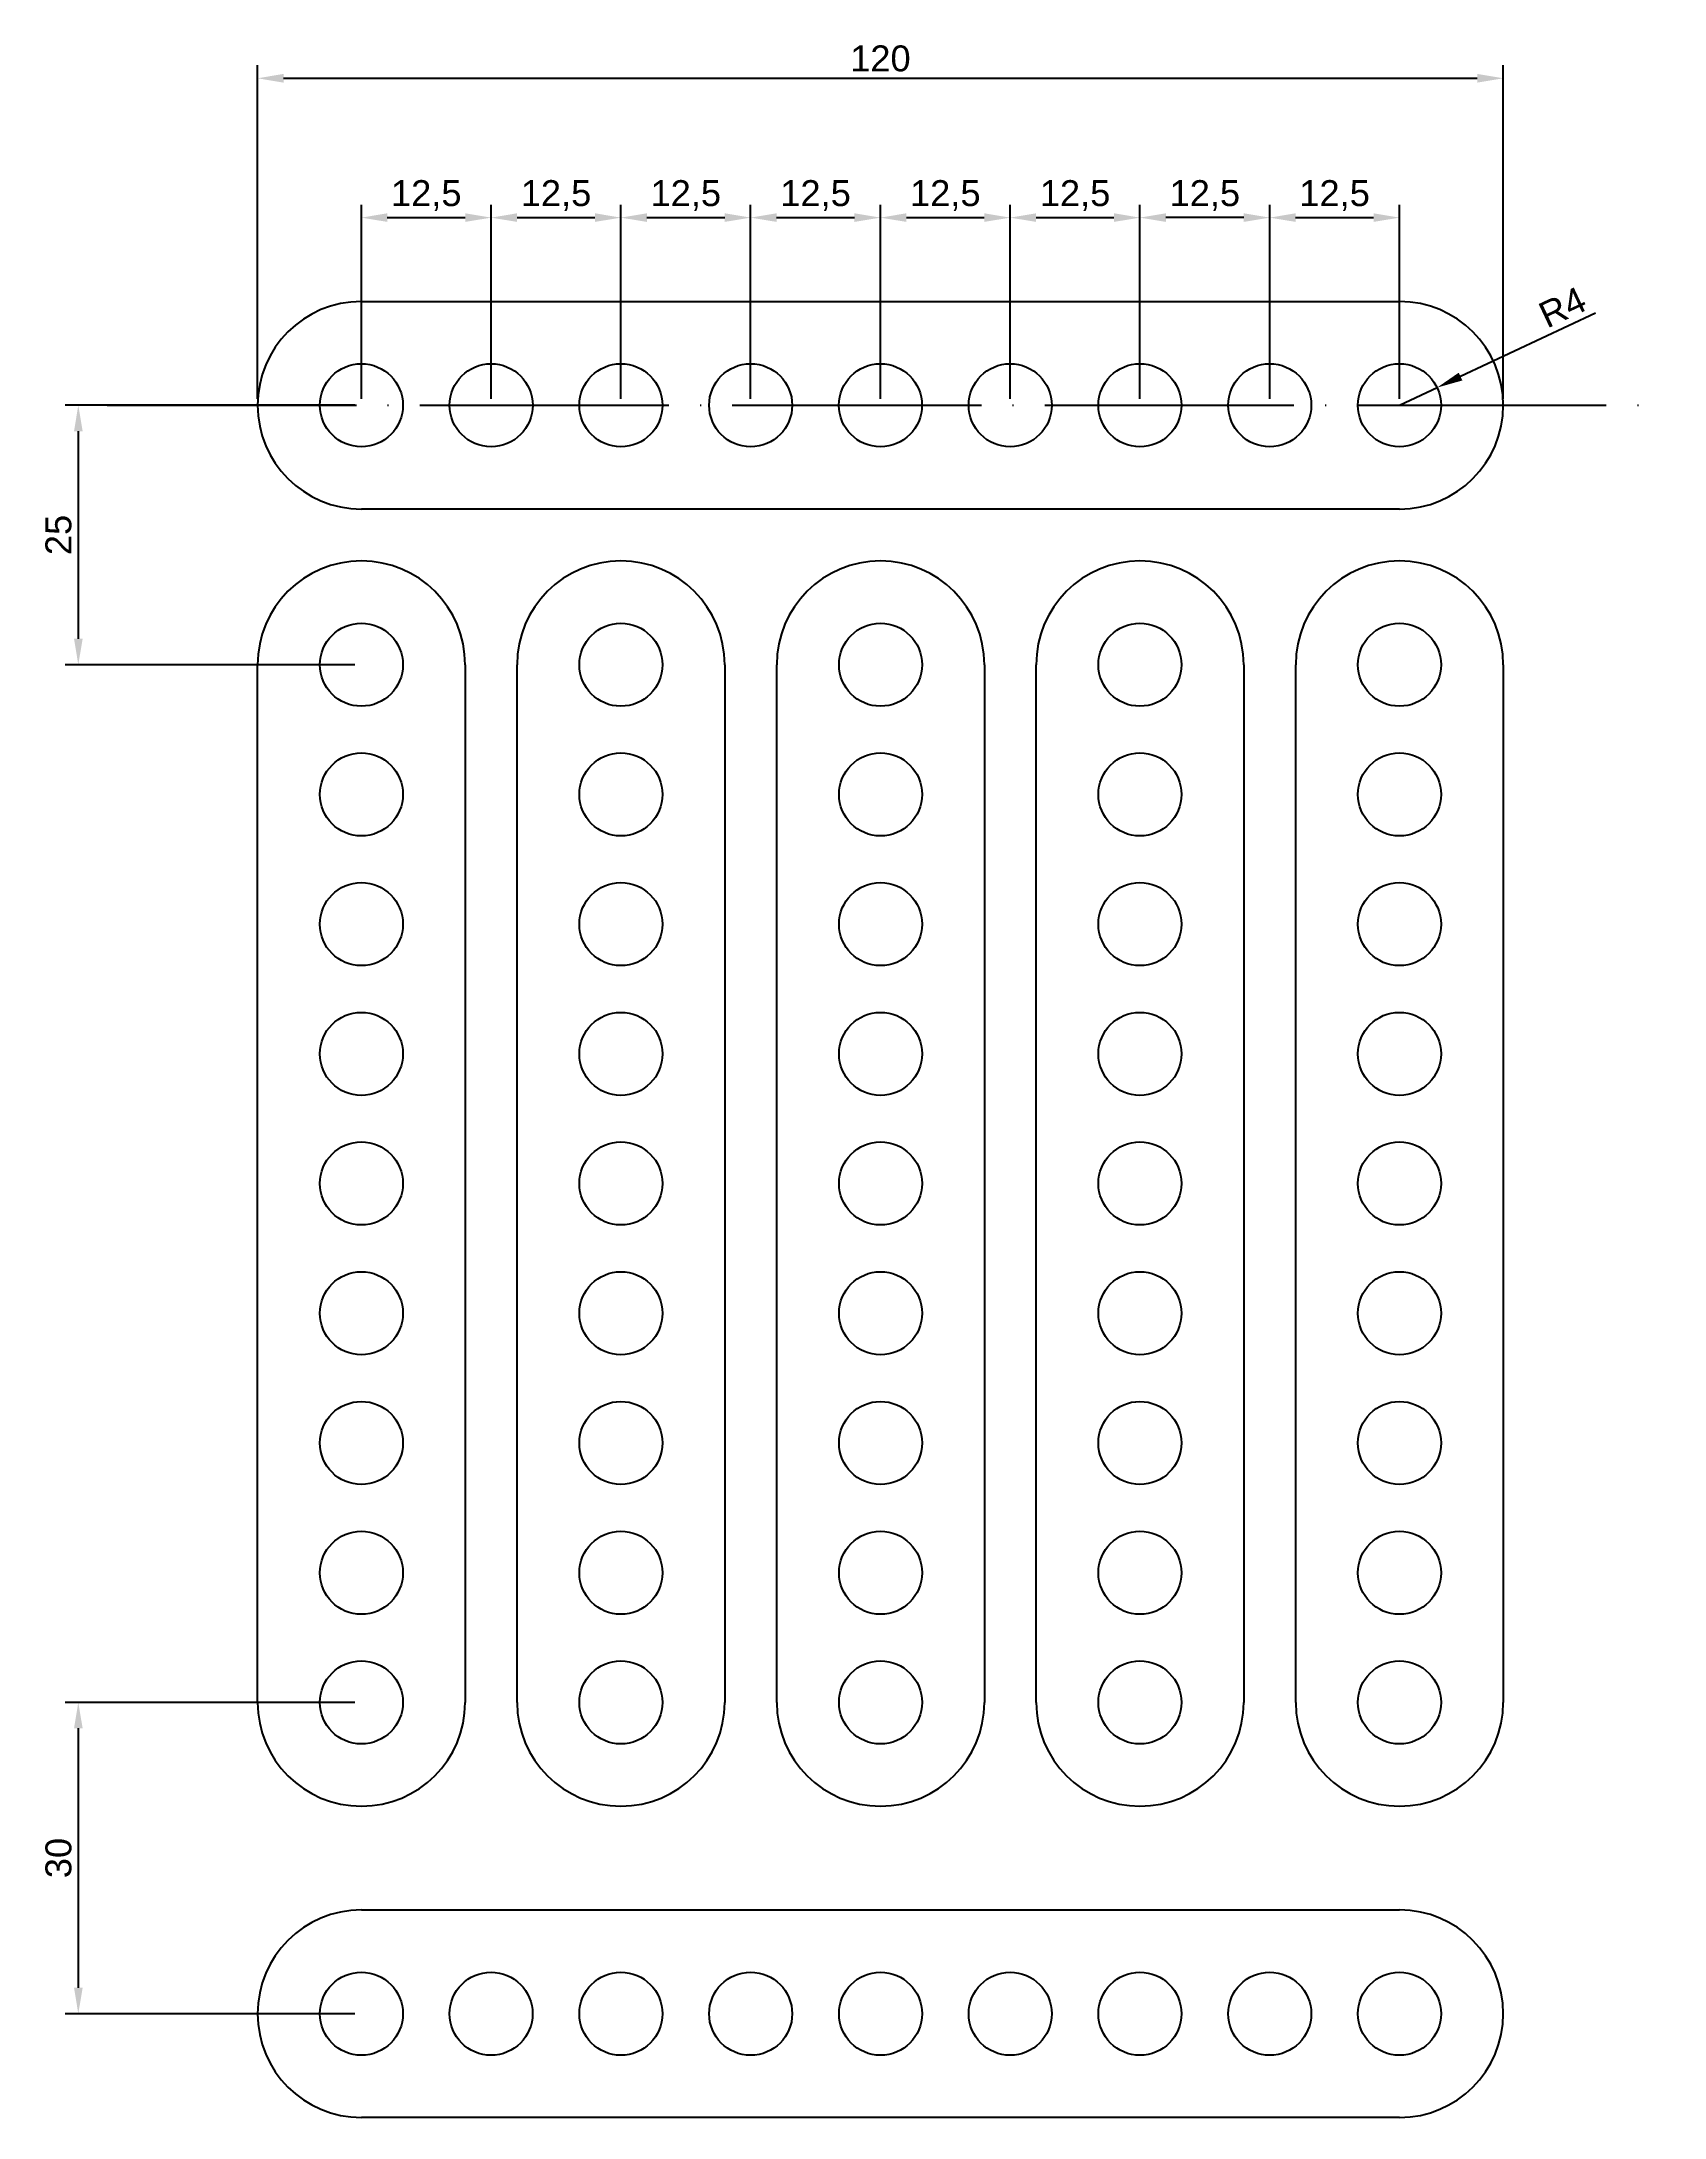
# Model space of a CAD drawing. Header units: millimetres. Extents: x -1846 to -1040, y 3100 to 3423.
# Drawn here: x -1845.9 to -1689.6, y 3222.8 to 3422.9 of the extents above; entities outside this region: 1.
import ezdxf

# ---------------------------------------------------------------- set-up
doc = ezdxf.new("R2010")
doc.units = ezdxf.units.MM
doc.linetypes.add('ACAD_ISO04W100', pattern=[30, 24, -3, 0, -3])
doc.layers.add('new', color=7, linetype='ACAD_ISO04W100')
doc.styles.get("Standard").update_dxf_attribs({"font": 'Arial.ttf'})
doc.dimstyles.new('ISO-25', dxfattribs={"dimtxt": 2.5, "dimasz": 2.5, "dimexe": 1.25, "dimexo": 0.625, "dimtad": 1, "dimtxsty": 'Standard', "dimcen": 2.5, "dimadec": 0, "dimazin": 0, "dimtfac": 1, "dimtmove": 0, "dimatfit": 3, "dimfxl": 1, "dimarcsym": 0})

# ---------------------------------------------------------------- blocks, each defined once
blk = doc.blocks.new('*D9')
at = {"color": 0, "lineweight": -2, "transparency": 16777216}
for p, q in [((-1815.74, 3262.81), (-1843.64, 3262.81)), ((-1842.39, 3260.31), (-1842.39, 3235.31)), ((-1815.74, 3232.81), (-1843.64, 3232.81))]:
    blk.add_line(p, q, dxfattribs=at)
at = {"color": 0, "transparency": 16777216}
for points in [[(-1842.8, 3260.31), (-1841.97, 3260.31), (-1842.39, 3262.81)], [(-1842.8, 3235.31), (-1841.97, 3235.31), (-1842.39, 3232.81)]]:
    blk.add_solid(points, dxfattribs=at)
at = {"layer": 'Defpoints', "color": 0, "transparency": 16777216}
for p in [(-1815.12, 3262.81), (-1842.39, 3232.81), (-1815.12, 3232.81)]:
    blk.add_point(p, dxfattribs=at)
at = {"color": 0, "transparency": 16777216, "insert": (-1844.29, 3247.81), "char_height": 2.5, "attachment_point": 5, "rotation": 90}
blk.add_mtext('30', dxfattribs=at)
blk = doc.blocks.new('*D10')
at = {"color": 0, "lineweight": -2, "transparency": 16777216}
for p, q in [((-1815.74, 3387.81), (-1843.64, 3387.81)), ((-1842.39, 3385.31), (-1842.39, 3365.31)), ((-1815.74, 3362.81), (-1843.64, 3362.81))]:
    blk.add_line(p, q, dxfattribs=at)
at = {"color": 0, "transparency": 16777216}
for points in [[(-1842.8, 3385.31), (-1841.97, 3385.31), (-1842.39, 3387.81)], [(-1842.8, 3365.31), (-1841.97, 3365.31), (-1842.39, 3362.81)]]:
    blk.add_solid(points, dxfattribs=at)
at = {"layer": 'Defpoints', "color": 0, "transparency": 16777216}
for p in [(-1815.12, 3387.81), (-1842.39, 3362.81), (-1815.12, 3362.81)]:
    blk.add_point(p, dxfattribs=at)
at = {"color": 0, "transparency": 16777216, "insert": (-1844.29, 3375.31), "char_height": 2.5, "attachment_point": 5, "rotation": 90}
blk.add_mtext('25', dxfattribs=at)
blk = doc.blocks.new('*D11')
at = {"color": 0, "lineweight": -2, "transparency": 16777216}
for p, q in [((-1696.24, 3396.68), (-1709.24, 3390.57)), ((-1715.12, 3387.81), (-1711.5, 3389.51))]:
    blk.add_line(p, q, dxfattribs=at)
at = {"color": 0, "transparency": 16777216}
blk.add_solid([(-1709.41, 3390.95), (-1709.06, 3390.2), (-1711.5, 3389.51)], dxfattribs=at)
at = {"layer": 'Defpoints', "color": 0, "transparency": 16777216}
for p in [(-1711.5, 3389.51), (-1715.12, 3387.81)]:
    blk.add_point(p, dxfattribs=at)
at = {"color": 0, "transparency": 16777216, "insert": (-1699.42, 3397.26), "char_height": 2.5, "attachment_point": 5, "rotation": 25.1844}
blk.add_mtext('R4', dxfattribs=at)
blk = doc.blocks.new('*D15')
at = {"color": 0, "lineweight": -2, "transparency": 16777216}
for p, q in [((-1790.12, 3388.43), (-1790.12, 3407.14)), ((-1777.62, 3388.43), (-1777.62, 3407.14)), ((-1787.62, 3405.89), (-1780.12, 3405.89))]:
    blk.add_line(p, q, dxfattribs=at)
at = {"color": 0, "transparency": 16777216}
for points in [[(-1787.62, 3406.31), (-1787.62, 3405.48), (-1790.12, 3405.89)], [(-1780.12, 3406.31), (-1780.12, 3405.48), (-1777.62, 3405.89)]]:
    blk.add_solid(points, dxfattribs=at)
at = {"layer": 'Defpoints', "color": 0, "transparency": 16777216}
for p in [(-1777.62, 3405.89), (-1790.12, 3387.81), (-1777.62, 3387.81)]:
    blk.add_point(p, dxfattribs=at)
at = {"color": 0, "transparency": 16777216, "insert": (-1783.87, 3408.02), "char_height": 2.5, "attachment_point": 5}
blk.add_mtext('12,5', dxfattribs=at)
blk = doc.blocks.new('*D18')
at = {"color": 0, "lineweight": -2, "transparency": 16777216}
for p, q in [((-1752.62, 3388.43), (-1752.62, 3407.14)), ((-1740.12, 3388.43), (-1740.12, 3407.14)), ((-1750.12, 3405.89), (-1742.62, 3405.89))]:
    blk.add_line(p, q, dxfattribs=at)
at = {"color": 0, "transparency": 16777216}
for points in [[(-1750.12, 3406.31), (-1750.12, 3405.48), (-1752.62, 3405.89)], [(-1742.62, 3406.31), (-1742.62, 3405.48), (-1740.12, 3405.89)]]:
    blk.add_solid(points, dxfattribs=at)
at = {"layer": 'Defpoints', "color": 0, "transparency": 16777216}
for p in [(-1740.12, 3405.89), (-1752.62, 3387.81), (-1740.12, 3387.81)]:
    blk.add_point(p, dxfattribs=at)
at = {"color": 0, "transparency": 16777216, "insert": (-1746.37, 3408.02), "char_height": 2.5, "attachment_point": 5}
blk.add_mtext('12,5', dxfattribs=at)
blk = doc.blocks.new('*D19')
at = {"color": 0, "lineweight": -2, "transparency": 16777216}
for p, q in [((-1740.12, 3388.43), (-1740.12, 3407.14)), ((-1727.62, 3388.43), (-1727.62, 3407.14)), ((-1730.12, 3405.89), (-1737.62, 3405.89))]:
    blk.add_line(p, q, dxfattribs=at)
at = {"color": 0, "transparency": 16777216}
for points in [[(-1737.62, 3406.31), (-1737.62, 3405.48), (-1740.12, 3405.89)], [(-1730.12, 3406.31), (-1730.12, 3405.48), (-1727.62, 3405.89)]]:
    blk.add_solid(points, dxfattribs=at)
at = {"layer": 'Defpoints', "color": 0, "transparency": 16777216}
for p in [(-1740.12, 3405.89), (-1740.12, 3387.81), (-1727.62, 3387.81)]:
    blk.add_point(p, dxfattribs=at)
at = {"color": 0, "transparency": 16777216, "insert": (-1733.87, 3408.02), "char_height": 2.5, "attachment_point": 5}
blk.add_mtext('12,5', dxfattribs=at)
blk = doc.blocks.new('*D20')
at = {"color": 0, "lineweight": -2, "transparency": 16777216}
for p, q in [((-1727.62, 3388.43), (-1727.62, 3407.14)), ((-1715.12, 3388.43), (-1715.12, 3407.14)), ((-1725.12, 3405.89), (-1717.62, 3405.89))]:
    blk.add_line(p, q, dxfattribs=at)
at = {"color": 0, "transparency": 16777216}
for points in [[(-1725.12, 3406.31), (-1725.12, 3405.48), (-1727.62, 3405.89)], [(-1717.62, 3406.31), (-1717.62, 3405.48), (-1715.12, 3405.89)]]:
    blk.add_solid(points, dxfattribs=at)
at = {"layer": 'Defpoints', "color": 0, "transparency": 16777216}
for p in [(-1715.12, 3405.89), (-1727.62, 3387.81), (-1715.12, 3387.81)]:
    blk.add_point(p, dxfattribs=at)
at = {"color": 0, "transparency": 16777216, "insert": (-1721.37, 3408.02), "char_height": 2.5, "attachment_point": 5}
blk.add_mtext('12,5', dxfattribs=at)
blk = doc.blocks.new('*D21')
at = {"color": 0, "lineweight": -2, "transparency": 16777216}
for p, q in [((-1815.12, 3388.43), (-1815.12, 3407.14)), ((-1802.62, 3388.43), (-1802.62, 3407.14)), ((-1812.62, 3405.89), (-1805.12, 3405.89))]:
    blk.add_line(p, q, dxfattribs=at)
at = {"color": 0, "transparency": 16777216}
for points in [[(-1812.62, 3406.31), (-1812.62, 3405.48), (-1815.12, 3405.89)], [(-1805.12, 3406.31), (-1805.12, 3405.48), (-1802.62, 3405.89)]]:
    blk.add_solid(points, dxfattribs=at)
at = {"layer": 'Defpoints', "color": 0, "transparency": 16777216}
for p in [(-1802.62, 3405.89), (-1815.12, 3387.81), (-1802.62, 3387.81)]:
    blk.add_point(p, dxfattribs=at)
at = {"color": 0, "transparency": 16777216, "insert": (-1808.87, 3408.02), "char_height": 2.5, "attachment_point": 5}
blk.add_mtext('12,5', dxfattribs=at)
blk = doc.blocks.new('*D22')
at = {"color": 0, "lineweight": -2, "transparency": 16777216}
for p, q in [((-1802.62, 3388.43), (-1802.62, 3407.14)), ((-1790.12, 3388.43), (-1790.12, 3407.14)), ((-1800.12, 3405.89), (-1792.62, 3405.89))]:
    blk.add_line(p, q, dxfattribs=at)
at = {"color": 0, "transparency": 16777216}
for points in [[(-1800.12, 3406.31), (-1800.12, 3405.48), (-1802.62, 3405.89)], [(-1792.62, 3406.31), (-1792.62, 3405.48), (-1790.12, 3405.89)]]:
    blk.add_solid(points, dxfattribs=at)
at = {"layer": 'Defpoints', "color": 0, "transparency": 16777216}
for p in [(-1790.12, 3405.89), (-1802.62, 3387.81), (-1790.12, 3387.81)]:
    blk.add_point(p, dxfattribs=at)
at = {"color": 0, "transparency": 16777216, "insert": (-1796.37, 3408.02), "char_height": 2.5, "attachment_point": 5}
blk.add_mtext('12,5', dxfattribs=at)
blk = doc.blocks.new('*D23')
at = {"color": 0, "lineweight": -2, "transparency": 16777216}
for p, q in [((-1777.62, 3388.43), (-1777.62, 3407.14)), ((-1765.12, 3388.43), (-1765.12, 3407.14)), ((-1775.12, 3405.89), (-1767.62, 3405.89))]:
    blk.add_line(p, q, dxfattribs=at)
at = {"color": 0, "transparency": 16777216}
for points in [[(-1775.12, 3406.31), (-1775.12, 3405.48), (-1777.62, 3405.89)], [(-1767.62, 3406.31), (-1767.62, 3405.48), (-1765.12, 3405.89)]]:
    blk.add_solid(points, dxfattribs=at)
at = {"layer": 'Defpoints', "color": 0, "transparency": 16777216}
for p in [(-1765.12, 3405.89), (-1777.62, 3387.81), (-1765.12, 3387.81)]:
    blk.add_point(p, dxfattribs=at)
at = {"color": 0, "transparency": 16777216, "insert": (-1771.37, 3408.02), "char_height": 2.5, "attachment_point": 5}
blk.add_mtext('12,5', dxfattribs=at)
blk = doc.blocks.new('*D24')
at = {"color": 0, "lineweight": -2, "transparency": 16777216}
for p, q in [((-1765.12, 3388.43), (-1765.12, 3407.14)), ((-1752.62, 3388.43), (-1752.62, 3407.14)), ((-1762.62, 3405.89), (-1755.12, 3405.89))]:
    blk.add_line(p, q, dxfattribs=at)
at = {"color": 0, "transparency": 16777216}
for points in [[(-1762.62, 3406.31), (-1762.62, 3405.48), (-1765.12, 3405.89)], [(-1755.12, 3406.31), (-1755.12, 3405.48), (-1752.62, 3405.89)]]:
    blk.add_solid(points, dxfattribs=at)
at = {"layer": 'Defpoints', "color": 0, "transparency": 16777216}
for p in [(-1752.62, 3405.89), (-1765.12, 3387.81), (-1752.62, 3387.81)]:
    blk.add_point(p, dxfattribs=at)
at = {"color": 0, "transparency": 16777216, "insert": (-1758.87, 3408.02), "char_height": 2.5, "attachment_point": 5}
blk.add_mtext('12,5', dxfattribs=at)
blk = doc.blocks.new('*D25')
at = {"color": 0, "lineweight": -2, "transparency": 16777216}
for p, q in [((-1825.12, 3388.43), (-1825.12, 3420.57)), ((-1822.62, 3419.32), (-1707.62, 3419.32)), ((-1705.12, 3388.43), (-1705.12, 3420.57))]:
    blk.add_line(p, q, dxfattribs=at)
at = {"color": 0, "transparency": 16777216}
for points in [[(-1822.62, 3419.74), (-1822.62, 3418.9), (-1825.12, 3419.32)], [(-1707.62, 3419.74), (-1707.62, 3418.9), (-1705.12, 3419.32)]]:
    blk.add_solid(points, dxfattribs=at)
at = {"layer": 'Defpoints', "color": 0, "transparency": 16777216}
for p in [(-1705.12, 3419.32), (-1825.12, 3387.81), (-1705.12, 3387.81)]:
    blk.add_point(p, dxfattribs=at)
at = {"color": 0, "transparency": 16777216, "insert": (-1765.12, 3421.22), "char_height": 2.5, "attachment_point": 5}
blk.add_mtext('120', dxfattribs=at)

msp = doc.modelspace()

# ---------------------------------------------------------------- linework, layer by layer
for p, q in [((-1815.119, 3397.808), (-1715.119, 3397.808)), ((-1815.119, 3397.808), (-1715.119, 3397.808)), ((-1715.119, 3377.808), (-1815.119, 3377.808)), ((-1825.119, 3262.808), (-1825.119, 3362.808)), ((-1805.119, 3362.808), (-1805.119, 3262.808)), ((-1800.119, 3262.808), (-1800.119, 3362.808)), ((-1780.119, 3362.808), (-1780.119, 3262.808)), ((-1775.108, 3262.808), (-1775.108, 3362.808)), ((-1755.108, 3362.808), (-1755.108, 3262.808)), ((-1750.119, 3262.808), (-1750.119, 3362.808)), ((-1730.119, 3362.808), (-1730.119, 3262.808)), ((-1725.119, 3262.808), (-1725.119, 3362.808)), ((-1705.119, 3362.808), (-1705.119, 3262.808)), ((-1815.119, 3242.808), (-1715.119, 3242.808)), ((-1715.119, 3222.808), (-1815.119, 3222.808)), ((-1039.993, 3099.923), (-1039.978, 3099.931))]:
    msp.add_line(p, q)
for centre in [(-1815.119, 3387.808), (-1802.619, 3387.808), (-1790.119, 3387.808), (-1790.119, 3387.808), (-1790.119, 3387.808), (-1790.119, 3387.808), (-1777.619, 3387.808), (-1765.119, 3387.808), (-1752.619, 3387.808), (-1740.119, 3387.808), (-1727.619, 3387.808), (-1715.119, 3387.808), (-1815.119, 3362.808), (-1790.119, 3362.808), (-1765.108, 3362.808), (-1740.119, 3362.808), (-1715.119, 3362.808), (-1815.119, 3350.308), (-1790.119, 3350.308), (-1765.108, 3350.308), (-1740.119, 3350.308), (-1715.119, 3350.308), (-1815.119, 3337.808), (-1790.119, 3337.808), (-1765.108, 3337.808), (-1740.119, 3337.808), (-1715.119, 3337.808), (-1815.119, 3325.308), (-1790.119, 3325.308), (-1765.108, 3325.308), (-1740.119, 3325.308), (-1715.119, 3325.308), (-1815.119, 3312.819), (-1790.119, 3312.819), (-1765.108, 3312.819), (-1740.119, 3312.819), (-1715.119, 3312.819), (-1815.119, 3300.308), (-1790.119, 3300.308), (-1765.108, 3300.308), (-1740.119, 3300.308), (-1715.119, 3300.308), (-1815.119, 3287.808), (-1790.119, 3287.808), (-1765.108, 3287.808), (-1740.119, 3287.808), (-1715.119, 3287.808), (-1815.119, 3275.299), (-1790.119, 3275.299), (-1765.108, 3275.299), (-1740.119, 3275.299), (-1715.119, 3275.299), (-1815.119, 3262.808), (-1790.119, 3262.808), (-1765.108, 3262.808), (-1740.119, 3262.808), (-1715.119, 3262.808), (-1815.119, 3232.808), (-1802.629, 3232.808), (-1790.119, 3232.808), (-1777.619, 3232.808), (-1765.108, 3232.808), (-1752.619, 3232.808), (-1740.119, 3232.808), (-1727.619, 3232.808), (-1715.119, 3232.808)]:
    msp.add_circle(centre, 4)
for centre, start, end in [((-1815.119, 3387.808), 90, 270), ((-1715.119, 3387.808), 270, 90), ((-1815.119, 3362.808), 0, 180), ((-1790.119, 3362.808), 0, 180), ((-1765.108, 3362.808), 0, 180), ((-1740.119, 3362.808), 0, 180), ((-1715.119, 3362.808), 0, 180), ((-1815.119, 3262.808), 180, 0), ((-1790.119, 3262.808), 180, 0), ((-1765.108, 3262.808), 180, 0), ((-1740.119, 3262.808), 180, 0), ((-1715.119, 3262.808), 180, 0), ((-1815.119, 3232.808), 90, 270), ((-1715.119, 3232.808), 270, 90)]:
    msp.add_arc(centre, 10, start, end)
at = {"layer": 'new'}
msp.add_line((-1839.593, 3387.808), (-1689.593, 3387.808), dxfattribs=at)

# ---------------------------------------------------------------- dimensions: what is measured, and where the dimension line sits
for base, p1, p2, picture, middle in [((-1705.119, 3419.321), (-1825.119, 3387.808), (-1705.119, 3387.808), '*D25', (-1765.119, 3421.222)), ((-1802.619, 3405.894), (-1815.119, 3387.808), (-1802.619, 3387.808), '*D21', (-1808.869, 3408.022)), ((-1790.119, 3405.894), (-1802.619, 3387.808), (-1790.119, 3387.808), '*D22', (-1796.369, 3408.022)), ((-1777.619, 3405.894), (-1790.119, 3387.808), (-1777.619, 3387.808), '*D15', (-1783.869, 3408.022)), ((-1765.119, 3405.894), (-1777.619, 3387.808), (-1765.119, 3387.808), '*D23', (-1771.369, 3408.022)), ((-1752.619, 3405.894), (-1765.119, 3387.808), (-1752.619, 3387.808), '*D24', (-1758.869, 3408.022)), ((-1740.119, 3405.894), (-1752.619, 3387.808), (-1740.119, 3387.808), '*D18', (-1746.369, 3408.022)), ((-1740.119, 3405.894), (-1727.619, 3387.808), (-1740.119, 3387.808), '*D19', (-1733.869, 3408.022)), ((-1715.119, 3405.894), (-1727.619, 3387.808), (-1715.119, 3387.808), '*D20', (-1721.369, 3408.022))]:
    dim = msp.add_linear_dim(base=base, p1=p1, p2=p2, dimstyle='ISO-25')
    dim.commit()
    dim.dimension.update_dxf_attribs({"geometry": picture, "text_midpoint": middle})
dim = msp.add_radius_dim(center=(-1715.119, 3387.808), mpoint=(-1711.499, 3389.51), dimstyle='ISO-25')
dim.commit()
dim.dimension.update_dxf_attribs({"geometry": '*D11', "text_midpoint": (-1698.627, 3395.563), "dimtype": 164})
for base, p1, p2, picture, middle in [((-1842.388, 3362.808), (-1815.119, 3387.808), (-1815.119, 3362.808), '*D10', (-1844.289, 3375.308)), ((-1842.388, 3232.808), (-1815.119, 3262.808), (-1815.119, 3232.808), '*D9', (-1844.29, 3247.808))]:
    dim = msp.add_linear_dim(base=base, p1=p1, p2=p2, angle=90, dimstyle='ISO-25')
    dim.commit()
    dim.dimension.update_dxf_attribs({"geometry": picture, "text_midpoint": middle})

doc.saveas('drawing.dxf')
